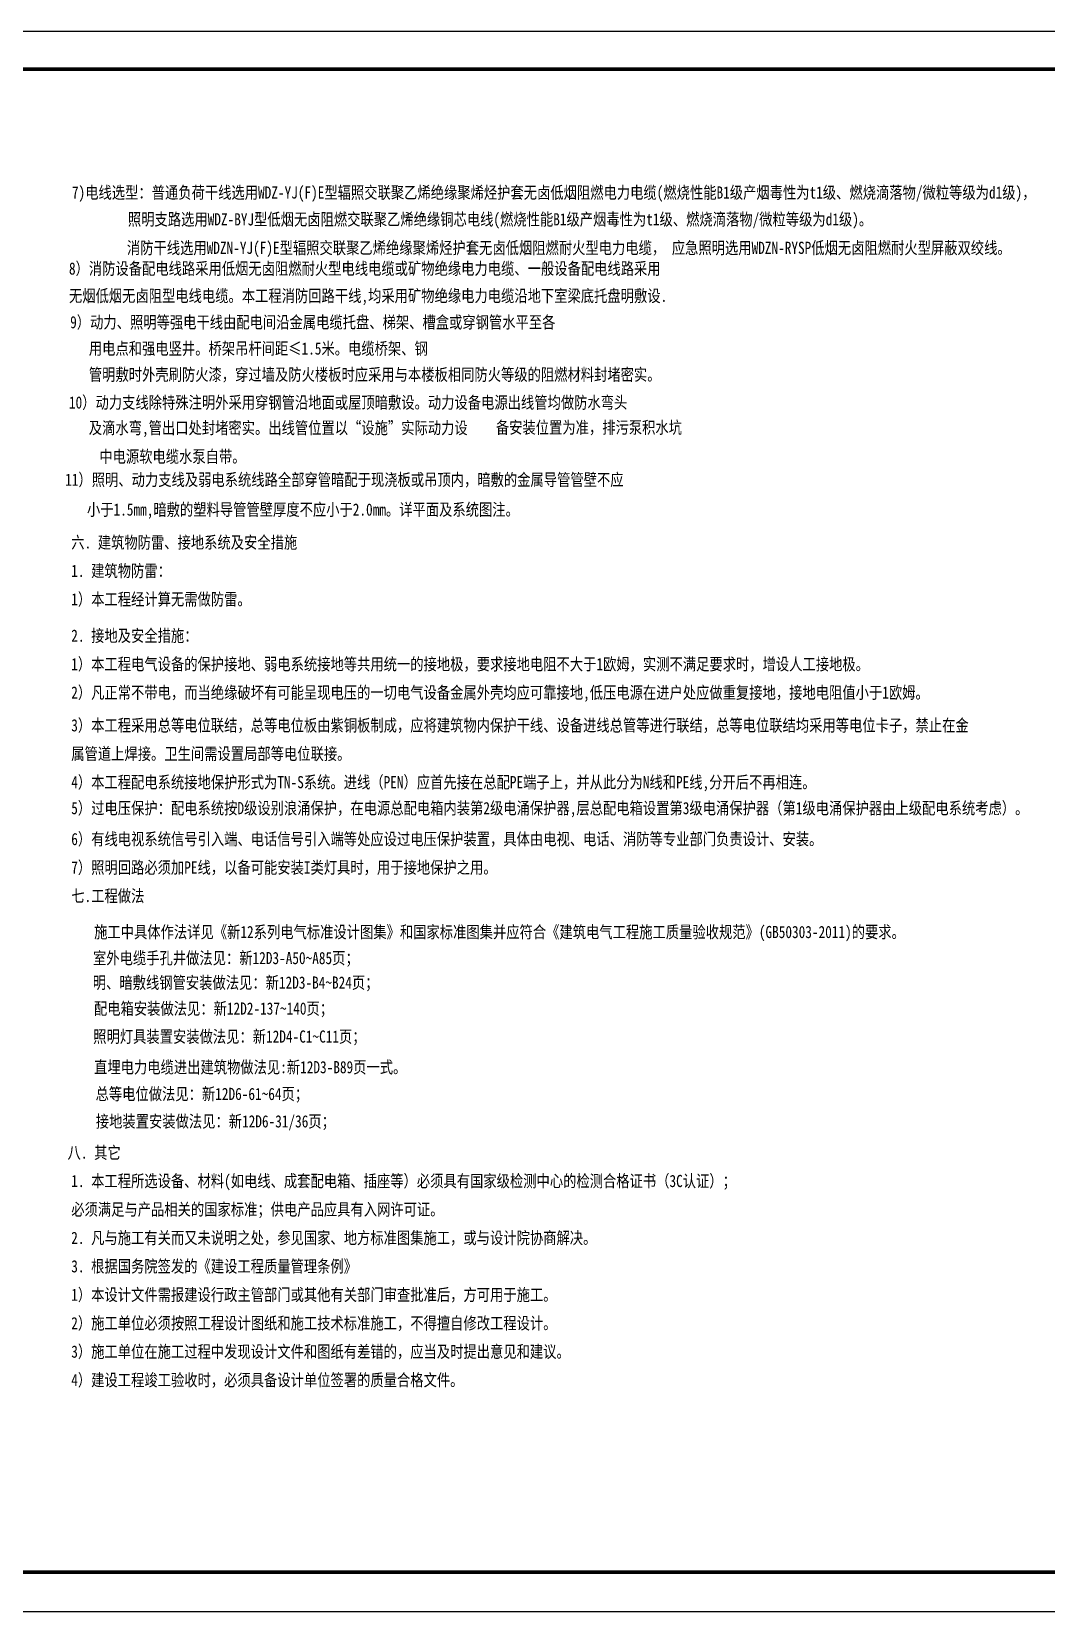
# Model space of a CAD drawing. Extents: x 815029915 to 815825525, y 579155098 to 579748855.
# Drawn here: x 815495029 to 815522015, y 579409444 to 579451444 of the extents above; entities that cross this region are included whole.
import ezdxf

# ---------------------------------------------------------------- set-up
doc = ezdxf.new("R2010")
doc.units = 0
doc.header["$LTSCALE"] = 100
doc.header["$MEASUREMENT"] = 0
for name, color, linetype in [('QD', 3, 'Continuous'), ('TK', 7, 'Continuous'), ('zm', 1, 'Continuous')]:
    doc.layers.add(name, color=color, linetype=linetype)
doc.styles.add('-宋体', font='', dxfattribs={"width": 0.8})
doc.styles.get('-宋体').set_extended_font_data('SimSun')

# ---------------------------------------------------------------- blocks, each defined once
blk = doc.blocks.new('l')
at = {"layer": 'TK'}
blk.add_lwpolyline([(815463677, 579451444), (815463677, 579409444), (815547777, 579409444), (815547777, 579451444)], close=True, dxfattribs=at)

msp = doc.modelspace()

# ---------------------------------------------------------------- linework, layer by layer
at = {"layer": 'TK', "const_width": 100}
msp.add_lwpolyline([(815466177.3, 579410490.1), (815466177.3, 579450444.5), (815546777.3, 579450444.5), (815546777.3, 579410490.1)], close=True, dxfattribs=at)

# ---------------------------------------------------------------- block references
at = {"layer": 'zm', "color": 1}
msp.add_blockref('l', (0, 0), dxfattribs=at)

# ---------------------------------------------------------------- texts
at = {"layer": 'QD', "color": 3, "style": '-宋体', "width": 0.8}
for s, p in [('7)电线选型：普通负荷干线选用WDZ-YJ(F)E型辐照交联聚乙烯绝缘聚烯烃护套无卤低烟阻燃电力电缆(燃烧性能B1级产烟毒性为t1级、燃烧滴落物/微粒等级为d1级)，', (815496101.1, 579447004.7)), ('照明支路选用WDZ-BYJ型低烟无卤阻燃交联聚乙烯绝缘铜芯电线(燃烧性能B1级产烟毒性为t1级、燃烧滴落物/微粒等级为d1级)。', (815497590, 579446292.1)), ('消防干线选用WDZN-YJ(F)E型辐照交联聚乙烯绝缘聚烯烃护套无卤低烟阻燃耐火型电力电缆， 应急照明选用WDZN-RYSP低烟无卤阻燃耐火型屏蔽双绞线。', (815497563.3, 579445533.9)), ('      8）消防设备配电线路采用低烟无卤阻燃耐火型电线电缆或矿物绝缘电力电缆、一般设备配电线路采用', (815494964.2, 579444983.1)), ('      无烟低烟无卤阻型电线电缆。本工程消防回路干线,均采用矿物绝缘电力电缆沿地下室梁底托盘明敷设.', (815494964.2, 579444258.7)), ('  9）动力、照明等强电干线由配电间沿金属电缆托盘、梯架、槽盒或穿钢管水平至各', (815495701.7, 579443556.7)), ('         用电点和强电竖井。桥架吊杆间距≤1.5米。电缆桥架、钢', (815494964.2, 579442857.4)), ('         管明敷时外壳刷防火漆，穿过墙及防火楼板时应采用与本楼板相同防火等级的阻燃材料封堵密实。', (815494964.2, 579442165.4)), ('      10）动力支线除特殊注明外采用穿钢管沿地面或屋顶暗敷设。动力设备电源出线管均做防水弯头', (815494964.2, 579441423.2)), ('         及滴水弯,管出口处封堵密实。出线管位置以“设施”实际动力设', (815494964.2, 579440748.2)), ('         备安装位置为准，排污泵积水坑', (815505787.9, 579440758.6)), ('中电源软电缆水泵自带。', (815496828.9, 579439985.7)), ('      11）照明、动力支线及弱电系统线路全部穿管暗配于现浇板或吊顶内，暗敷的金属导管管壁不应', (815494864.2, 579439369.4)), ('         小于1.5mm,暗敷的塑料导管管壁厚度不应小于2.0mm。详平面及系统图注。', (815494914.2, 579438576.3)), ('六. 建筑物防雷、接地系统及安全措施', (815496083.2, 579437703.1)), ('1. 建筑物防雷：', (815496083.2, 579436947.1)), ('1）本工程经计算无需做防雷。', (815496083.2, 579436191.1)), ('2. 接地及安全措施：', (815496083.2, 579435223)), ('1）本工程电气设备的保护接地、弱电系统接地等共用统一的接地极，要求接地电阻不大于1欧姆，实测不满足要求时，增设人工接地极。', (815496083.2, 579434467)), ('2）凡正常不带电，而当绝缘破坏有可能呈现电压的一切电气设备金属外壳均应可靠接地,低压电源在进户处应做重复接地，接地电阻值小于1欧姆。', (815496083.2, 579433711)), ('3）本工程采用总等电位联结，总等电位板由紫铜板制成，应将建筑物内保护干线、设备进线总管等进行联结，总等电位联结均采用等电位卡子，禁止在金', (815496083.2, 579432840.5)), ('属管道上焊接。卫生间需设置局部等电位联接。', (815496083.2, 579432084.5)), ('4）本工程配电系统接地保护形式为TN-S系统。进线（PEN）应首先接在总配PE端子上，并从此分为N线和PE线,分开后不再相连。', (815496083.2, 579431328.5)), ('5）过电压保护：配电系统按D级设别浪涌保护，在电源总配电箱内装第2级电涌保护器,层总配电箱设置第3级电涌保护器（第1级电涌保护器由上级配电系统考虑）。', (815496083.2, 579430638.5)), ('6）有线电视系统信号引入端、电话信号引入端等处应设过电压保护装置，具体由电视、电话、消防等专业部门负责设计、安装。', (815496083.2, 579429816.5)), ('7）照明回路必须加PE线，以备可能安装I类灯具时，用于接地保护之用。', (815496083.2, 579429060.5)), ('七.工程做法', (815496083.2, 579428304.5)), ('施工中具体作法详见《新12系列电气标准设计图集》和国家标准图集并应符合《建筑电气工程施工质量验收规范》(GB50303-2011)的要求。', (815496691.7, 579427345.2, 0)), ('室外电缆手孔井做法见：新12D3-A50~A85页；', (815496661.8, 579426652.6, 0)), ('明、暗敷线钢管安装做法见：新12D3-B4~B24页；', (815496656.8, 579426000.1, 0)), ('配电箱安装做法见：新12D2-137~140页；', (815496687.1, 579425310.1, 0)), ('照明灯具装置安装做法见：新12D4-C1~C11页；', (815496667, 579424565.3, 0)), ('直埋电力电缆进出建筑物做法见:新12D3-B89页一式。', (815496690.5, 579423751.4, 0)), ('总等电位做法见：新12D6-61~64页；', (815496729.8, 579423040.1, 0)), ('接地装置安装做法见：新12D6-31/36页；', (815496736.1, 579422311.2, 0)), ('八. 其它', (815495985.2, 579421479.4)), ('1. 本工程所选设备、材料(如电线、成套配电箱、插座等）必须具有国家级检测中心的检测合格证书（3C认证）；', (815496083.2, 579420725.9)), ('必须满足与产品相关的国家标准；供电产品应具有入网许可证。', (815496083.2, 579419969.9)), ('2. 凡与施工有关而又未说明之处，参见国家、地方标准图集施工，或与设计院协商解决。', (815496083.2, 579419213.9)), ('3. 根据国务院签发的《建设工程质量管理条例》', (815496083.2, 579418457.9)), ('1）本设计文件需报建设行政主管部门或其他有关部门审查批准后，方可用于施工。', (815496083.2, 579417701.9)), ('2）施工单位必须按照工程设计图纸和施工技术标准施工，不得擅自修改工程设计。', (815496083.2, 579416945.9)), ('3）施工单位在施工过程中发现设计文件和图纸有差错的，应当及时提出意见和建议。', (815496083.2, 579416189.9)), ('4）建设工程竣工验收时，必须具备设计单位签署的质量合格文件。', (815496083.2, 579415433.9))]:
    msp.add_text(s, height=324, dxfattribs=at).set_placement(p)

doc.saveas('drawing.dxf')
